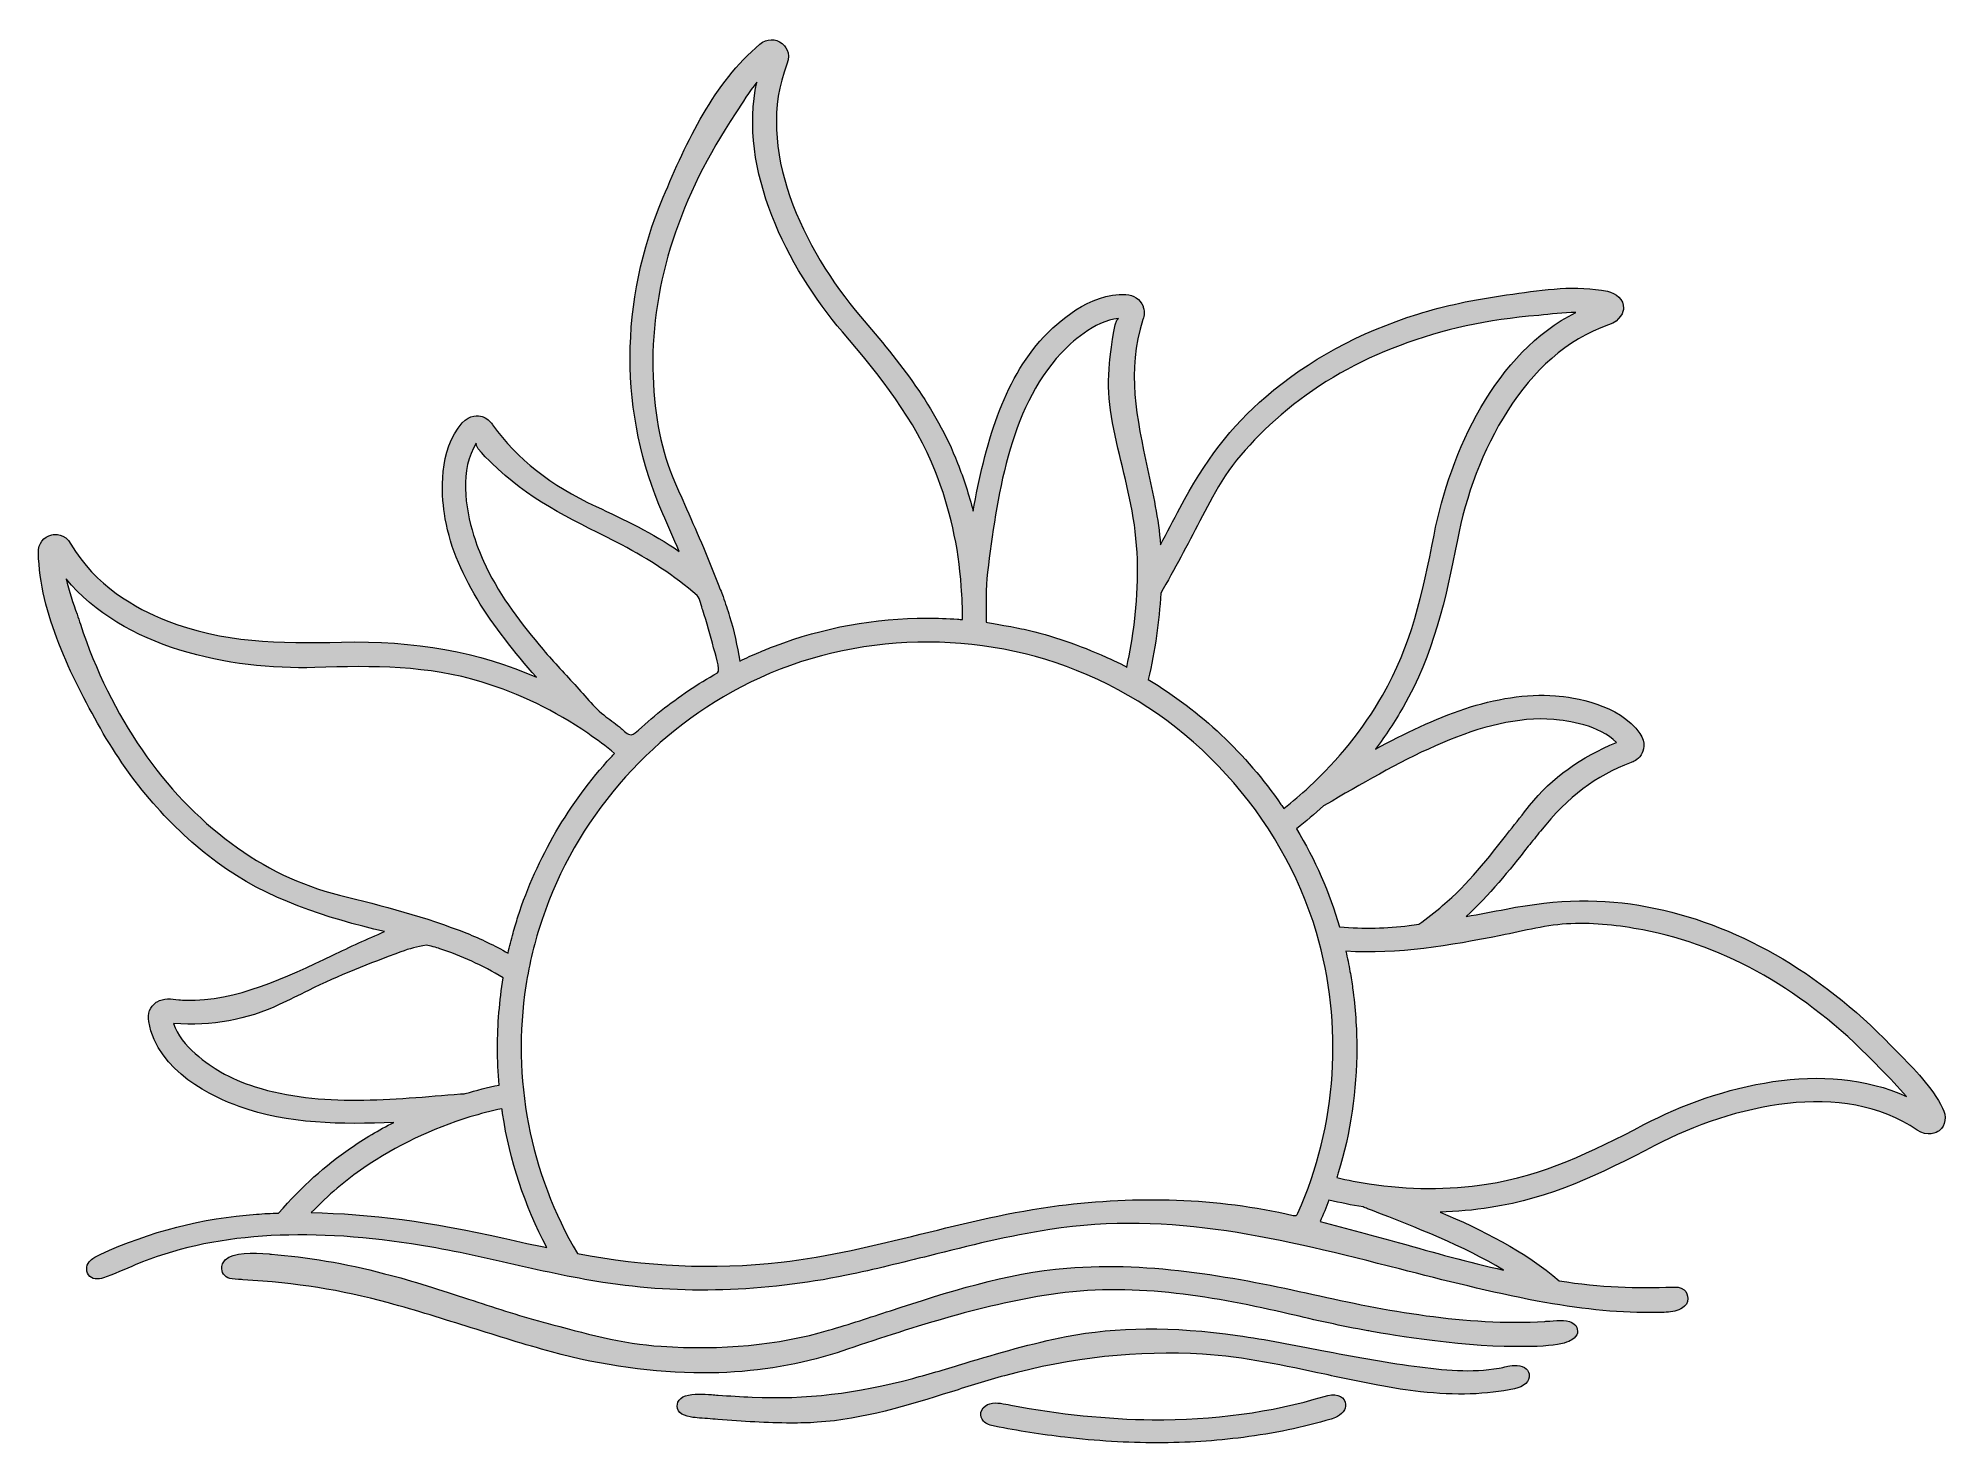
# Model space of a CAD drawing. Header units: inches. Extents: x 12.2 to 24.3, y -11.6 to -2.8.
import ezdxf

# ---------------------------------------------------------------- set-up
doc = ezdxf.new("R2010")
doc.units = ezdxf.units.IN
doc.header["$MEASUREMENT"] = 0
doc.layers.add('Layer 1', color=7, linetype='Continuous')

msp = doc.modelspace()

# ---------------------------------------------------------------- hatches: boundary and pattern name
at = {"layer": 'Layer 1', "true_color": 0xffffff}
h = msp.add_hatch(color=7, dxfattribs=at)
h.dxf.hatch_style = 2
edge = h.paths.add_edge_path()
edge.add_spline(control_points=[(12.853, -10.521), (13.336, -10.317), (13.927, -10.287), (14.592, -10.388), (14.796, -10.419), (15.001, -10.465), (15.199, -10.51), (15.394, -10.554), (15.596, -10.6), (15.797, -10.631), (16.291, -10.708), (16.806, -10.693), (17.329, -10.586), (17.505, -10.55), (17.681, -10.506), (17.852, -10.463), (18.099, -10.401), (18.354, -10.337), (18.609, -10.298), (19.375, -10.18), (20.072, -10.358), (20.81, -10.546), (21.092, -10.618), (21.384, -10.693), (21.677, -10.748), (21.934, -10.797), (22.166, -10.821), (22.386, -10.821), (22.42, -10.821), (22.455, -10.82), (22.488, -10.819), (22.525, -10.817), (22.563, -10.809), (22.59, -10.791), (22.611, -10.778), (22.624, -10.759), (22.624, -10.733), (22.624, -10.712), (22.616, -10.69), (22.601, -10.678), (22.578, -10.66), (22.547, -10.659), (22.528, -10.66), (22.307, -10.67), (22.074, -10.662), (21.815, -10.621), (21.601, -10.435), (21.324, -10.298), (21.065, -10.188), (21.17, -10.186), (21.276, -10.176), (21.381, -10.16), (21.759, -10.102), (22.074, -9.949), (22.417, -9.77), (22.909, -9.513), (23.601, -9.353), (24.067, -9.672), (24.133, -9.717), (24.191, -9.688), (24.206, -9.677), (24.248, -9.643), (24.254, -9.585), (24.228, -9.534), (24.161, -9.403), (24.048, -9.288), (23.948, -9.186), (23.948, -9.186), (23.902, -9.14), (23.902, -9.14), (23.451, -8.673), (22.921, -8.371), (22.369, -8.267), (22.089, -8.213), (21.807, -8.218), (21.48, -8.282), (21.398, -8.297), (21.314, -8.314), (21.229, -8.329), (21.375, -8.195), (21.5, -8.039), (21.62, -7.887), (21.646, -7.855), (21.671, -7.823), (21.697, -7.791), (21.873, -7.572), (22.043, -7.444), (22.267, -7.36), (22.281, -7.355), (22.308, -7.345), (22.33, -7.312), (22.33, -7.312), (22.332, -7.308), (22.332, -7.308), (22.343, -7.288), (22.364, -7.235), (22.323, -7.177), (22.191, -6.991), (21.907, -6.949), (21.792, -6.94), (21.415, -6.91), (21.026, -7.076), (20.658, -7.276), (20.722, -7.191), (20.78, -7.102), (20.833, -7.011), (21.023, -6.679), (21.1, -6.338), (21.174, -5.958), (21.279, -5.413), (21.596, -4.786), (22.126, -4.606), (22.201, -4.581), (22.22, -4.52), (22.22, -4.501), (22.221, -4.448), (22.173, -4.405), (22.118, -4.394), (21.921, -4.355), (21.719, -4.384), (21.524, -4.412), (21.524, -4.412), (21.484, -4.417), (21.484, -4.417), (21.275, -4.447), (21.092, -4.486), (20.925, -4.538), (20.558, -4.653), (20.236, -4.828), (19.968, -5.058), (19.753, -5.243), (19.581, -5.466), (19.427, -5.759), (19.387, -5.835), (19.347, -5.912), (19.306, -5.989), (19.293, -5.827), (19.258, -5.667), (19.224, -5.512), (19.156, -5.195), (19.091, -4.895), (19.195, -4.573), (19.2, -4.561), (19.21, -4.532), (19.197, -4.494), (19.197, -4.494), (19.196, -4.488), (19.196, -4.488), (19.177, -4.445), (19.138, -4.418), (19.087, -4.415), (18.86, -4.402), (18.651, -4.598), (18.571, -4.682), (18.312, -4.959), (18.2, -5.366), (18.127, -5.778), (18.1, -5.676), (18.067, -5.575), (18.029, -5.476), (17.888, -5.12), (17.669, -4.847), (17.418, -4.553), (17.058, -4.131), (16.747, -3.492), (16.955, -2.966), (16.985, -2.891), (16.939, -2.847), (16.925, -2.836), (16.884, -2.802), (16.828, -2.804), (16.785, -2.84), (16.494, -3.084), (16.325, -3.449), (16.176, -3.803), (15.899, -4.46), (15.899, -5.167), (16.174, -5.795), (16.206, -5.868), (16.241, -5.949), (16.276, -6.031), (16.11, -5.916), (15.929, -5.831), (15.754, -5.749), (15.463, -5.613), (15.262, -5.454), (15.102, -5.236), (15.095, -5.225), (15.079, -5.199), (15.042, -5.185), (15.042, -5.185), (15.036, -5.183), (15.036, -5.183), (15.015, -5.177), (14.959, -5.168), (14.911, -5.222), (14.76, -5.392), (14.782, -5.677), (14.799, -5.792), (14.853, -6.167), (15.102, -6.509), (15.378, -6.823), (15.022, -6.665), (14.609, -6.591), (14.151, -6.602), (13.759, -6.611), (13.405, -6.607), (13.049, -6.466), (12.858, -6.391), (12.599, -6.246), (12.449, -5.985), (12.409, -5.915), (12.347, -5.923), (12.329, -5.927), (12.277, -5.938), (12.243, -5.983), (12.244, -6.039), (12.254, -6.424), (12.447, -6.813), (12.634, -7.144), (12.83, -7.488), (13.077, -7.773), (13.369, -7.989), (13.684, -8.222), (14.059, -8.338), (14.423, -8.424), (14.315, -8.468), (14.204, -8.52), (14.097, -8.572), (13.799, -8.714), (13.49, -8.862), (13.171, -8.856), (13.158, -8.856), (13.143, -8.854), (13.127, -8.852), (13.082, -8.847), (13.031, -8.841), (12.991, -8.865), (12.991, -8.865), (12.986, -8.868), (12.986, -8.868), (12.947, -8.896), (12.929, -8.94), (12.938, -8.99), (12.992, -9.307), (13.354, -9.469), (13.507, -9.524), (13.815, -9.635), (14.155, -9.639), (14.481, -9.624), (14.386, -9.672), (14.295, -9.727), (14.208, -9.786), (14.049, -9.895), (13.905, -10.025), (13.756, -10.195), (13.709, -10.196), (13.663, -10.198), (13.616, -10.202), (13.277, -10.225), (12.946, -10.311), (12.633, -10.455), (12.608, -10.466), (12.589, -10.478), (12.573, -10.491), (12.545, -10.515), (12.54, -10.552), (12.56, -10.584), (12.578, -10.612), (12.62, -10.615), (12.654, -10.602), (12.708, -10.583), (12.8, -10.544), (12.853, -10.521)], knot_values=[0, 0, 0, 0, 1, 1, 1, 2, 2, 2, 3, 3, 3, 4, 4, 4, 5, 5, 5, 6, 6, 6, 7, 7, 7, 8, 8, 8, 9, 9, 9, 10, 10, 10, 11, 11, 11, 12, 12, 12, 13, 13, 13, 14, 14, 14, 15, 15, 15, 16, 16, 16, 17, 17, 17, 18, 18, 18, 19, 19, 19, 20, 20, 20, 21, 21, 21, 22, 22, 22, 23, 23, 23, 24, 24, 24, 25, 25, 25, 26, 26, 26, 27, 27, 27, 28, 28, 28, 29, 29, 29, 30, 30, 30, 31, 31, 31, 32, 32, 32, 33, 33, 33, 34, 34, 34, 35, 35, 35, 36, 36, 36, 37, 37, 37, 38, 38, 38, 39, 39, 39, 40, 40, 40, 41, 41, 41, 42, 42, 42, 43, 43, 43, 44, 44, 44, 45, 45, 45, 46, 46, 46, 47, 47, 47, 48, 48, 48, 49, 49, 49, 50, 50, 50, 51, 51, 51, 52, 52, 52, 53, 53, 53, 54, 54, 54, 55, 55, 55, 56, 56, 56, 57, 57, 57, 58, 58, 58, 59, 59, 59, 60, 60, 60, 61, 61, 61, 62, 62, 62, 63, 63, 63, 64, 64, 64, 65, 65, 65, 66, 66, 66, 67, 67, 67, 68, 68, 68, 69, 69, 69, 70, 70, 70, 71, 71, 71, 72, 72, 72, 73, 73, 73, 74, 74, 74, 75, 75, 75, 76, 76, 76, 77, 77, 77, 78, 78, 78, 79, 79, 79, 80, 80, 80, 81, 81, 81, 82, 82, 82, 83, 83, 83, 84, 84, 84, 85, 85, 85, 86, 86, 86, 87, 87, 87, 88, 88, 88, 89, 89, 89, 90, 90, 90, 91, 91, 91, 91], degree=3, periodic=1)
edge = h.paths.add_edge_path()
edge.add_spline(control_points=[(17.304, -4.65), (17.546, -4.934), (17.757, -5.196), (17.89, -5.531), (17.98, -5.759), (18.035, -6.002), (18.052, -6.252), (18.058, -6.321), (18.06, -6.391), (18.059, -6.46), (18.049, -6.459), (18.039, -6.459), (18.028, -6.458), (17.966, -6.453), (17.901, -6.451), (17.837, -6.451), (17.507, -6.451), (17.184, -6.51), (16.877, -6.627), (16.843, -6.64), (16.81, -6.654), (16.777, -6.668), (16.738, -6.684), (16.698, -6.702), (16.658, -6.722), (16.643, -6.625), (16.621, -6.531), (16.594, -6.44), (16.581, -6.399), (16.568, -6.357), (16.553, -6.316), (16.541, -6.286), (16.53, -6.256), (16.518, -6.226), (16.453, -6.058), (16.381, -5.894), (16.31, -5.734), (16.31, -5.734), (16.31, -5.734), (16.31, -5.734), (16.31, -5.734), (16.299, -5.708), (16.299, -5.708), (16.282, -5.669), (16.264, -5.63), (16.247, -5.591), (16.165, -5.401), (16.122, -5.191), (16.112, -4.929), (16.092, -4.398), (16.26, -3.845), (16.598, -3.327), (16.598, -3.327), (16.634, -3.271), (16.634, -3.271), (16.674, -3.208), (16.718, -3.14), (16.765, -3.078), (16.646, -3.629), (16.957, -4.243), (17.304, -4.65)], knot_values=[0, 0, 0, 0, 1, 1, 1, 2, 2, 2, 3, 3, 3, 4, 4, 4, 5, 5, 5, 6, 6, 6, 7, 7, 7, 8, 8, 8, 9, 9, 9, 10, 10, 10, 11, 11, 11, 12, 12, 12, 13, 13, 13, 14, 14, 14, 15, 15, 15, 16, 16, 16, 17, 17, 17, 18, 18, 18, 19, 19, 19, 20, 20, 20, 20], degree=3, periodic=1)
edge = h.paths.add_edge_path()
edge.add_spline(control_points=[(15.975, -7.185), (15.951, -7.186), (15.929, -7.159), (15.912, -7.145), (15.881, -7.12), (15.848, -7.096), (15.816, -7.072), (15.738, -7.013), (15.674, -6.928), (15.607, -6.856), (15.535, -6.779), (15.463, -6.7), (15.395, -6.619), (15.259, -6.458), (15.133, -6.286), (15.045, -6.093), (15.021, -6.04), (15, -5.985), (14.983, -5.929), (14.929, -5.757), (14.895, -5.512), (15, -5.351), (14.983, -5.378), (15.121, -5.497), (15.138, -5.514), (15.363, -5.729), (15.643, -5.849), (15.916, -5.991), (16.084, -6.079), (16.246, -6.185), (16.39, -6.309), (16.408, -6.324), (16.417, -6.381), (16.425, -6.402), (16.451, -6.48), (16.473, -6.559), (16.493, -6.638), (16.498, -6.657), (16.54, -6.783), (16.518, -6.795), (16.394, -6.865), (16.275, -6.945), (16.163, -7.033), (16.107, -7.078), (16.055, -7.127), (16, -7.173), (15.991, -7.181), (15.983, -7.184), (15.975, -7.185)], knot_values=[0, 0, 0, 0, 1, 1, 1, 2, 2, 2, 3, 3, 3, 4, 4, 4, 5, 5, 5, 6, 6, 6, 7, 7, 7, 8, 8, 8, 9, 9, 9, 10, 10, 10, 11, 11, 11, 12, 12, 12, 13, 13, 13, 14, 14, 14, 15, 15, 15, 16, 16, 16, 16], degree=3, periodic=1)
edge = h.paths.add_edge_path()
edge.add_spline(control_points=[(15.849, -7.325), (15.584, -7.613), (15.381, -7.96), (15.262, -8.33), (15.251, -8.364), (15.241, -8.399), (15.231, -8.433), (15.22, -8.475), (15.209, -8.517), (15.2, -8.559), (15.114, -8.511), (15.027, -8.469), (14.94, -8.434), (14.681, -8.331), (14.41, -8.261), (14.139, -8.194), (13.887, -8.131), (13.667, -8.023), (13.458, -7.868), (13.031, -7.553), (12.703, -7.076), (12.508, -6.49), (12.501, -6.469), (12.494, -6.448), (12.487, -6.427), (12.463, -6.357), (12.437, -6.28), (12.418, -6.203), (12.774, -6.639), (13.45, -6.779), (13.983, -6.762), (14.356, -6.75), (14.693, -6.749), (15.037, -6.854), (15.272, -6.926), (15.495, -7.034), (15.702, -7.176), (15.759, -7.215), (15.816, -7.258), (15.87, -7.302), (15.863, -7.31), (15.856, -7.317), (15.849, -7.325)], knot_values=[0, 0, 0, 0, 1, 1, 1, 2, 2, 2, 3, 3, 3, 4, 4, 4, 5, 5, 5, 6, 6, 6, 7, 7, 7, 8, 8, 8, 9, 9, 9, 10, 10, 10, 11, 11, 11, 12, 12, 12, 13, 13, 13, 14, 14, 14, 14], degree=3, periodic=1)
edge = h.paths.add_edge_path()
edge.add_spline(control_points=[(14.686, -8.508), (14.706, -8.514), (14.751, -8.524), (14.77, -8.531), (14.906, -8.576), (15.037, -8.636), (15.169, -8.714), (15.146, -8.859), (15.133, -9.007), (15.133, -9.155), (15.133, -9.234), (15.137, -9.312), (15.144, -9.389), (15.071, -9.404), (15, -9.422), (14.93, -9.443), (14.92, -9.444), (14.911, -9.444), (14.901, -9.445), (14.477, -9.478), (14.021, -9.531), (13.608, -9.4), (13.532, -9.376), (13.458, -9.345), (13.389, -9.305), (13.314, -9.261), (13.142, -9.147), (13.094, -9.002), (13.338, -9.018), (13.556, -8.979), (13.76, -8.883), (13.821, -8.854), (13.883, -8.824), (13.943, -8.794), (14.138, -8.697), (14.327, -8.625), (14.524, -8.551), (14.583, -8.53), (14.625, -8.519), (14.686, -8.508)], knot_values=[0, 0, 0, 0, 1, 1, 1, 2, 2, 2, 3, 3, 3, 4, 4, 4, 5, 5, 5, 6, 6, 6, 7, 7, 7, 8, 8, 8, 9, 9, 9, 10, 10, 10, 11, 11, 11, 12, 12, 12, 13, 13, 13, 13], degree=3, periodic=1)
edge = h.paths.add_edge_path()
edge.add_spline(control_points=[(14.96, -9.59), (15.024, -9.57), (15.092, -9.553), (15.161, -9.538), (15.162, -9.548), (15.164, -9.558), (15.165, -9.568), (15.211, -9.864), (15.304, -10.148), (15.444, -10.412), (15.364, -10.396), (15.276, -10.377), (15.173, -10.353), (14.715, -10.249), (14.329, -10.198), (13.961, -10.192), (14.069, -10.081), (14.177, -9.988), (14.293, -9.909), (14.495, -9.771), (14.719, -9.664), (14.96, -9.59)], knot_values=[0, 0, 0, 0, 1, 1, 1, 2, 2, 2, 3, 3, 3, 4, 4, 4, 5, 5, 5, 6, 6, 6, 7, 7, 7, 7], degree=3, periodic=1)
edge = h.paths.add_edge_path()
edge.add_spline(control_points=[(15.312, -8.765), (15.334, -8.623), (15.368, -8.483), (15.414, -8.347), (15.624, -7.72), (16.08, -7.193), (16.664, -6.886), (17.31, -6.546), (18.101, -6.511), (18.778, -6.78), (19.496, -7.065), (20.068, -7.69), (20.287, -8.43), (20.458, -9.009), (20.417, -9.643), (20.17, -10.195), (20.168, -10.2), (20.165, -10.206), (20.16, -10.209), (20.154, -10.212), (20.147, -10.21), (20.141, -10.209), (19.658, -10.097), (19.158, -10.086), (18.666, -10.148), (18.075, -10.222), (17.512, -10.435), (16.918, -10.504), (16.486, -10.554), (16.062, -10.528), (15.636, -10.45), (15.339, -9.947), (15.221, -9.342), (15.312, -8.765)], knot_values=[0, 0, 0, 0, 1, 1, 1, 2, 2, 2, 3, 3, 3, 4, 4, 4, 5, 5, 5, 6, 6, 6, 7, 7, 7, 8, 8, 8, 9, 9, 9, 10, 10, 10, 11, 11, 11, 11], degree=3, periodic=1)
edge = h.paths.add_edge_path()
edge.add_spline(control_points=[(19.041, -4.565), (19.014, -4.568), (18.988, -4.817), (18.985, -4.847), (18.976, -4.945), (18.977, -5.045), (18.991, -5.143), (19.023, -5.357), (19.088, -5.564), (19.127, -5.777), (19.17, -6.007), (19.17, -6.242), (19.142, -6.474), (19.13, -6.569), (19.114, -6.665), (19.093, -6.761), (19.094, -6.754), (18.974, -6.702), (18.963, -6.697), (18.798, -6.621), (18.625, -6.562), (18.448, -6.521), (18.428, -6.516), (18.208, -6.476), (18.208, -6.476), (18.21, -6.369), (18.203, -6.268), (18.217, -6.161), (18.276, -5.702), (18.349, -5.137), (18.68, -4.785), (18.739, -4.722), (18.887, -4.581), (19.041, -4.565)], knot_values=[0, 0, 0, 0, 1, 1, 1, 2, 2, 2, 3, 3, 3, 4, 4, 4, 5, 5, 5, 6, 6, 6, 7, 7, 7, 8, 8, 8, 9, 9, 9, 10, 10, 10, 11, 11, 11, 11], degree=3, periodic=1)
edge = h.paths.add_edge_path()
edge.add_spline(control_points=[(21.081, -8.26), (21.032, -8.302), (20.982, -8.341), (20.932, -8.377), (20.912, -8.381), (20.891, -8.383), (20.871, -8.386), (20.729, -8.404), (20.586, -8.407), (20.432, -8.394), (20.369, -8.177), (20.278, -7.97), (20.162, -7.776), (20.22, -7.731), (20.277, -7.683), (20.331, -7.633), (20.331, -7.633), (20.385, -7.602), (20.385, -7.602), (20.828, -7.345), (21.331, -7.052), (21.78, -7.089), (21.866, -7.096), (22.07, -7.125), (22.176, -7.234), (21.95, -7.325), (21.77, -7.455), (21.628, -7.63), (21.586, -7.683), (21.544, -7.737), (21.502, -7.79), (21.368, -7.962), (21.241, -8.125), (21.081, -8.26)], knot_values=[0, 0, 0, 0, 1, 1, 1, 2, 2, 2, 3, 3, 3, 4, 4, 4, 5, 5, 5, 6, 6, 6, 7, 7, 7, 8, 8, 8, 9, 9, 9, 10, 10, 10, 11, 11, 11, 11], degree=3, periodic=1)
edge = h.paths.add_edge_path()
edge.add_spline(control_points=[(20.241, -7.513), (20.19, -7.56), (20.137, -7.606), (20.082, -7.649), (20.076, -7.64), (20.07, -7.632), (20.064, -7.623), (19.846, -7.307), (19.557, -7.035), (19.229, -6.838), (19.272, -6.651), (19.298, -6.473), (19.307, -6.294), (19.394, -6.144), (19.475, -5.99), (19.553, -5.84), (19.553, -5.84), (19.633, -5.69), (19.633, -5.69), (19.729, -5.507), (19.867, -5.342), (20.066, -5.171), (20.468, -4.825), (21.006, -4.611), (21.621, -4.552), (21.621, -4.552), (21.687, -4.546), (21.687, -4.546), (21.761, -4.538), (21.841, -4.529), (21.92, -4.528), (21.415, -4.778), (21.129, -5.404), (21.027, -5.929), (20.956, -6.296), (20.883, -6.624), (20.703, -6.937), (20.581, -7.15), (20.425, -7.343), (20.241, -7.513)], knot_values=[0, 0, 0, 0, 1, 1, 1, 2, 2, 2, 3, 3, 3, 4, 4, 4, 5, 5, 5, 6, 6, 6, 7, 7, 7, 8, 8, 8, 9, 9, 9, 10, 10, 10, 11, 11, 11, 12, 12, 12, 13, 13, 13, 13], degree=3, periodic=1)
edge = h.paths.add_edge_path()
edge.add_spline(control_points=[(20.366, -10.113), (20.437, -10.13), (20.509, -10.145), (20.581, -10.156), (20.59, -10.16), (20.599, -10.164), (20.609, -10.167), (20.609, -10.167), (20.64, -10.179), (20.64, -10.179), (20.91, -10.284), (21.212, -10.402), (21.465, -10.553), (21.244, -10.504), (21.024, -10.442), (20.81, -10.382), (20.646, -10.337), (20.478, -10.29), (20.31, -10.248), (20.33, -10.203), (20.349, -10.158), (20.366, -10.113)], knot_values=[0, 0, 0, 0, 1, 1, 1, 2, 2, 2, 3, 3, 3, 4, 4, 4, 5, 5, 5, 6, 6, 6, 7, 7, 7, 7], degree=3, periodic=1)
edge = h.paths.add_edge_path()
edge.add_spline(control_points=[(20.619, -10.011), (20.552, -10.001), (20.484, -9.987), (20.415, -9.971), (20.418, -9.961), (20.421, -9.952), (20.424, -9.942), (20.502, -9.688), (20.541, -9.423), (20.541, -9.155), (20.541, -9.03), (20.532, -8.904), (20.515, -8.78), (20.51, -8.745), (20.505, -8.709), (20.498, -8.674), (20.491, -8.632), (20.482, -8.589), (20.472, -8.547), (20.8, -8.568), (21.127, -8.512), (21.447, -8.448), (21.594, -8.419), (21.74, -8.379), (21.889, -8.374), (22.041, -8.368), (22.192, -8.385), (22.341, -8.413), (22.862, -8.512), (23.365, -8.799), (23.795, -9.244), (23.795, -9.244), (23.841, -9.291), (23.841, -9.291), (23.893, -9.344), (23.95, -9.402), (24, -9.462), (23.49, -9.224), (22.821, -9.39), (22.348, -9.638), (22.017, -9.811), (21.714, -9.958), (21.358, -10.013), (21.115, -10.05), (20.867, -10.049), (20.619, -10.011)], knot_values=[0, 0, 0, 0, 1, 1, 1, 2, 2, 2, 3, 3, 3, 4, 4, 4, 5, 5, 5, 6, 6, 6, 7, 7, 7, 8, 8, 8, 9, 9, 9, 10, 10, 10, 11, 11, 11, 12, 12, 12, 13, 13, 13, 14, 14, 14, 15, 15, 15, 15], degree=3, periodic=1)
h = msp.add_hatch(color=7, dxfattribs=at)
h.dxf.hatch_style = 2
edge = h.paths.add_edge_path()
edge.add_spline(control_points=[(13.53, -10.614), (13.874, -10.635), (14.14, -10.677), (14.448, -10.76), (14.622, -10.807), (14.797, -10.863), (14.967, -10.916), (15.133, -10.968), (15.304, -11.022), (15.474, -11.068), (15.796, -11.156), (16.116, -11.2), (16.427, -11.2), (16.46, -11.2), (16.493, -11.2), (16.526, -11.199), (16.792, -11.19), (17.042, -11.148), (17.27, -11.073), (17.27, -11.073), (17.335, -11.051), (17.335, -11.051), (17.763, -10.909), (18.206, -10.763), (18.659, -10.701), (19.161, -10.633), (19.656, -10.723), (20.118, -10.83), (20.279, -10.868), (20.445, -10.906), (20.61, -10.935), (20.615, -10.936), (21.092, -11.025), (21.469, -11.034), (21.805, -11.042), (21.879, -11.01), (21.909, -10.981), (21.922, -10.968), (21.932, -10.956), (21.93, -10.938), (21.929, -10.92), (21.924, -10.906), (21.909, -10.893), (21.876, -10.863), (21.812, -10.87), (21.756, -10.874), (21.746, -10.874), (21.731, -10.876), (21.725, -10.876), (21.225, -10.906), (20.716, -10.807), (20.267, -10.707), (19.799, -10.603), (19.255, -10.496), (18.717, -10.541), (18.333, -10.572), (17.964, -10.693), (17.606, -10.809), (17.479, -10.851), (17.347, -10.894), (17.217, -10.932), (16.899, -11.025), (16.544, -11.059), (16.163, -11.033), (15.92, -11.017), (15.674, -10.95), (15.437, -10.885), (15.437, -10.885), (15.42, -10.881), (15.42, -10.881), (15.261, -10.838), (15.104, -10.786), (14.951, -10.736), (14.78, -10.68), (14.604, -10.622), (14.423, -10.576), (14.172, -10.51), (13.931, -10.471), (13.71, -10.454), (13.706, -10.453), (13.699, -10.453), (13.696, -10.452), (13.594, -10.444), (13.47, -10.44), (13.42, -10.489), (13.405, -10.504), (13.397, -10.524), (13.398, -10.546), (13.4, -10.58), (13.423, -10.603), (13.464, -10.609), (13.481, -10.611), (13.53, -10.614), (13.53, -10.614)], knot_values=[0, 0, 0, 0, 1, 1, 1, 2, 2, 2, 3, 3, 3, 4, 4, 4, 5, 5, 5, 6, 6, 6, 7, 7, 7, 8, 8, 8, 9, 9, 9, 10, 10, 10, 11, 11, 11, 12, 12, 12, 13, 13, 13, 14, 14, 14, 15, 15, 15, 16, 16, 16, 17, 17, 17, 18, 18, 18, 19, 19, 19, 20, 20, 20, 21, 21, 21, 22, 22, 22, 23, 23, 23, 24, 24, 24, 25, 25, 25, 26, 26, 26, 27, 27, 27, 28, 28, 28, 29, 29, 29, 30, 30, 30, 31, 31, 31, 31], degree=3, periodic=1)
h = msp.add_hatch(color=7, dxfattribs=at)
h.dxf.hatch_style = 2
edge = h.paths.add_edge_path()
edge.add_spline(control_points=[(21.597, -11.167), (21.56, -11.144), (21.502, -11.156), (21.484, -11.16), (21.469, -11.164), (21.453, -11.168), (21.437, -11.17), (21.262, -11.201), (21.091, -11.183), (20.902, -11.158), (20.708, -11.133), (20.511, -11.095), (20.322, -11.059), (20.148, -11.025), (19.969, -10.99), (19.791, -10.965), (19.376, -10.907), (19.033, -10.909), (18.712, -10.972), (18.498, -11.013), (18.284, -11.077), (18.076, -11.139), (17.968, -11.172), (17.856, -11.206), (17.746, -11.235), (17.398, -11.329), (17.068, -11.368), (16.736, -11.353), (16.665, -11.349), (16.593, -11.345), (16.522, -11.34), (16.508, -11.34), (16.495, -11.338), (16.481, -11.337), (16.429, -11.332), (16.367, -11.33), (16.317, -11.345), (16.292, -11.352), (16.277, -11.366), (16.269, -11.384), (16.262, -11.4), (16.263, -11.418), (16.272, -11.438), (16.288, -11.473), (16.365, -11.481), (16.389, -11.483), (16.433, -11.486), (16.477, -11.49), (16.52, -11.493), (16.678, -11.505), (16.828, -11.516), (16.98, -11.516), (17.035, -11.516), (17.09, -11.515), (17.145, -11.511), (17.435, -11.493), (17.717, -11.404), (17.99, -11.319), (18.1, -11.284), (18.213, -11.249), (18.324, -11.218), (18.747, -11.103), (19.166, -11.058), (19.571, -11.083), (19.832, -11.099), (20.09, -11.155), (20.34, -11.209), (20.449, -11.233), (20.562, -11.257), (20.674, -11.278), (20.772, -11.296), (20.86, -11.31), (20.942, -11.319), (21.162, -11.343), (21.36, -11.337), (21.533, -11.301), (21.595, -11.288), (21.63, -11.254), (21.626, -11.211), (21.626, -11.211), (21.625, -11.207), (21.625, -11.207), (21.621, -11.19), (21.612, -11.176), (21.597, -11.167)], knot_values=[0, 0, 0, 0, 1, 1, 1, 2, 2, 2, 3, 3, 3, 4, 4, 4, 5, 5, 5, 6, 6, 6, 7, 7, 7, 8, 8, 8, 9, 9, 9, 10, 10, 10, 11, 11, 11, 12, 12, 12, 13, 13, 13, 14, 14, 14, 15, 15, 15, 16, 16, 16, 17, 17, 17, 18, 18, 18, 19, 19, 19, 20, 20, 20, 21, 21, 21, 22, 22, 22, 23, 23, 23, 24, 24, 24, 25, 25, 25, 26, 26, 26, 27, 27, 27, 28, 28, 28, 28], degree=3, periodic=1)
h = msp.add_hatch(color=7, dxfattribs=at)
h.dxf.hatch_style = 2
edge = h.paths.add_edge_path()
edge.add_spline(control_points=[(20.335, -11.348), (20.003, -11.449), (19.639, -11.498), (19.254, -11.495), (18.972, -11.492), (18.672, -11.461), (18.363, -11.403), (18.363, -11.403), (18.348, -11.4), (18.348, -11.4), (18.309, -11.392), (18.256, -11.381), (18.216, -11.4), (18.196, -11.41), (18.18, -11.429), (18.176, -11.45), (18.172, -11.469), (18.178, -11.488), (18.191, -11.504), (18.21, -11.524), (18.236, -11.531), (18.262, -11.536), (18.409, -11.565), (18.558, -11.588), (18.703, -11.605), (18.902, -11.629), (19.096, -11.64), (19.285, -11.64), (19.471, -11.64), (19.652, -11.629), (19.827, -11.606), (20.017, -11.582), (20.203, -11.543), (20.379, -11.491), (20.394, -11.487), (20.444, -11.469), (20.463, -11.433), (20.471, -11.418), (20.473, -11.401), (20.468, -11.384), (20.454, -11.341), (20.403, -11.327), (20.335, -11.348)], knot_values=[0, 0, 0, 0, 1, 1, 1, 2, 2, 2, 3, 3, 3, 4, 4, 4, 5, 5, 5, 6, 6, 6, 7, 7, 7, 8, 8, 8, 9, 9, 9, 10, 10, 10, 11, 11, 11, 12, 12, 12, 13, 13, 13, 14, 14, 14, 14], degree=3, periodic=1)

# ---------------------------------------------------------------- linework, layer by layer
at = {"layer": 'Layer 1', "lineweight": 0}
for points, knots in [([(12.853, -10.521), (13.336, -10.317), (13.927, -10.287), (14.592, -10.388), (14.796, -10.419), (15.001, -10.465), (15.199, -10.51), (15.394, -10.554), (15.596, -10.6), (15.797, -10.631), (16.291, -10.708), (16.806, -10.693), (17.329, -10.586), (17.505, -10.55), (17.681, -10.506), (17.852, -10.463), (18.099, -10.401), (18.354, -10.337), (18.609, -10.298), (19.375, -10.18), (20.072, -10.358), (20.81, -10.546), (21.092, -10.618), (21.384, -10.693), (21.677, -10.748), (21.934, -10.797), (22.166, -10.821), (22.386, -10.821), (22.42, -10.821), (22.455, -10.82), (22.488, -10.819), (22.525, -10.817), (22.563, -10.809), (22.59, -10.791), (22.611, -10.778), (22.624, -10.759), (22.624, -10.733), (22.624, -10.712), (22.616, -10.69), (22.601, -10.678), (22.578, -10.66), (22.547, -10.659), (22.528, -10.66), (22.307, -10.67), (22.074, -10.662), (21.815, -10.621), (21.601, -10.435), (21.324, -10.298), (21.065, -10.188), (21.17, -10.186), (21.276, -10.176), (21.381, -10.16), (21.759, -10.102), (22.074, -9.949), (22.417, -9.77), (22.909, -9.513), (23.601, -9.353), (24.067, -9.672), (24.133, -9.717), (24.191, -9.688), (24.206, -9.677), (24.248, -9.643), (24.254, -9.585), (24.228, -9.534), (24.161, -9.403), (24.048, -9.288), (23.948, -9.186), (23.948, -9.186), (23.902, -9.14), (23.902, -9.14), (23.451, -8.673), (22.921, -8.371), (22.369, -8.267), (22.089, -8.213), (21.807, -8.218), (21.48, -8.282), (21.398, -8.297), (21.314, -8.314), (21.229, -8.329), (21.375, -8.195), (21.5, -8.039), (21.62, -7.887), (21.646, -7.855), (21.671, -7.823), (21.697, -7.791), (21.873, -7.572), (22.043, -7.444), (22.267, -7.36), (22.281, -7.355), (22.308, -7.345), (22.33, -7.312), (22.33, -7.312), (22.332, -7.308), (22.332, -7.308), (22.343, -7.288), (22.364, -7.235), (22.323, -7.177), (22.191, -6.991), (21.907, -6.949), (21.792, -6.94), (21.415, -6.91), (21.026, -7.076), (20.658, -7.276), (20.722, -7.191), (20.78, -7.102), (20.833, -7.011), (21.023, -6.679), (21.1, -6.338), (21.174, -5.958), (21.279, -5.413), (21.596, -4.786), (22.126, -4.606), (22.201, -4.581), (22.22, -4.52), (22.22, -4.501), (22.221, -4.448), (22.173, -4.405), (22.118, -4.394), (21.921, -4.355), (21.719, -4.384), (21.524, -4.412), (21.524, -4.412), (21.484, -4.417), (21.484, -4.417), (21.275, -4.447), (21.092, -4.486), (20.925, -4.538), (20.558, -4.653), (20.236, -4.828), (19.968, -5.058), (19.753, -5.243), (19.581, -5.466), (19.427, -5.759), (19.387, -5.835), (19.347, -5.912), (19.306, -5.989), (19.293, -5.827), (19.258, -5.667), (19.224, -5.512), (19.156, -5.195), (19.091, -4.895), (19.195, -4.573), (19.2, -4.561), (19.21, -4.532), (19.197, -4.494), (19.197, -4.494), (19.196, -4.488), (19.196, -4.488), (19.177, -4.445), (19.138, -4.418), (19.087, -4.415), (18.86, -4.402), (18.651, -4.598), (18.571, -4.682), (18.312, -4.959), (18.2, -5.366), (18.127, -5.778), (18.1, -5.676), (18.067, -5.575), (18.029, -5.476), (17.888, -5.12), (17.669, -4.847), (17.418, -4.553), (17.058, -4.131), (16.747, -3.492), (16.955, -2.966), (16.985, -2.891), (16.939, -2.847), (16.925, -2.836), (16.884, -2.802), (16.828, -2.804), (16.785, -2.84), (16.494, -3.084), (16.325, -3.449), (16.176, -3.803), (15.899, -4.46), (15.899, -5.167), (16.174, -5.795), (16.206, -5.868), (16.241, -5.949), (16.276, -6.031), (16.11, -5.916), (15.929, -5.831), (15.754, -5.749), (15.463, -5.613), (15.262, -5.454), (15.102, -5.236), (15.095, -5.225), (15.079, -5.199), (15.042, -5.185), (15.042, -5.185), (15.036, -5.183), (15.036, -5.183), (15.015, -5.177), (14.959, -5.168), (14.911, -5.222), (14.76, -5.392), (14.782, -5.677), (14.799, -5.792), (14.853, -6.167), (15.102, -6.509), (15.378, -6.823), (15.022, -6.665), (14.609, -6.591), (14.151, -6.602), (13.759, -6.611), (13.405, -6.607), (13.049, -6.466), (12.858, -6.391), (12.599, -6.246), (12.449, -5.985), (12.409, -5.915), (12.347, -5.923), (12.329, -5.927), (12.277, -5.938), (12.243, -5.983), (12.244, -6.039), (12.254, -6.424), (12.447, -6.813), (12.634, -7.144), (12.83, -7.488), (13.077, -7.773), (13.369, -7.989), (13.684, -8.222), (14.059, -8.338), (14.423, -8.424), (14.315, -8.468), (14.204, -8.52), (14.097, -8.572), (13.799, -8.714), (13.49, -8.862), (13.171, -8.856), (13.158, -8.856), (13.143, -8.854), (13.127, -8.852), (13.082, -8.847), (13.031, -8.841), (12.991, -8.865), (12.991, -8.865), (12.986, -8.868), (12.986, -8.868), (12.947, -8.896), (12.929, -8.94), (12.938, -8.99), (12.992, -9.307), (13.354, -9.469), (13.507, -9.524), (13.815, -9.635), (14.155, -9.639), (14.481, -9.624), (14.386, -9.672), (14.295, -9.727), (14.208, -9.786), (14.049, -9.895), (13.905, -10.025), (13.756, -10.195), (13.709, -10.196), (13.663, -10.198), (13.616, -10.202), (13.277, -10.225), (12.946, -10.311), (12.633, -10.455), (12.608, -10.466), (12.589, -10.478), (12.573, -10.491), (12.545, -10.515), (12.54, -10.552), (12.56, -10.584), (12.578, -10.612), (12.62, -10.615), (12.654, -10.602), (12.708, -10.583), (12.8, -10.544), (12.853, -10.521)], [0, 0, 0, 0, 1, 1, 1, 2, 2, 2, 3, 3, 3, 4, 4, 4, 5, 5, 5, 6, 6, 6, 7, 7, 7, 8, 8, 8, 9, 9, 9, 10, 10, 10, 11, 11, 11, 12, 12, 12, 13, 13, 13, 14, 14, 14, 15, 15, 15, 16, 16, 16, 17, 17, 17, 18, 18, 18, 19, 19, 19, 20, 20, 20, 21, 21, 21, 22, 22, 22, 23, 23, 23, 24, 24, 24, 25, 25, 25, 26, 26, 26, 27, 27, 27, 28, 28, 28, 29, 29, 29, 30, 30, 30, 31, 31, 31, 32, 32, 32, 33, 33, 33, 34, 34, 34, 35, 35, 35, 36, 36, 36, 37, 37, 37, 38, 38, 38, 39, 39, 39, 40, 40, 40, 41, 41, 41, 42, 42, 42, 43, 43, 43, 44, 44, 44, 45, 45, 45, 46, 46, 46, 47, 47, 47, 48, 48, 48, 49, 49, 49, 50, 50, 50, 51, 51, 51, 52, 52, 52, 53, 53, 53, 54, 54, 54, 55, 55, 55, 56, 56, 56, 57, 57, 57, 58, 58, 58, 59, 59, 59, 60, 60, 60, 61, 61, 61, 62, 62, 62, 63, 63, 63, 64, 64, 64, 65, 65, 65, 66, 66, 66, 67, 67, 67, 68, 68, 68, 69, 69, 69, 70, 70, 70, 71, 71, 71, 72, 72, 72, 73, 73, 73, 74, 74, 74, 75, 75, 75, 76, 76, 76, 77, 77, 77, 78, 78, 78, 79, 79, 79, 80, 80, 80, 81, 81, 81, 82, 82, 82, 83, 83, 83, 84, 84, 84, 85, 85, 85, 86, 86, 86, 87, 87, 87, 88, 88, 88, 89, 89, 89, 90, 90, 90, 91, 91, 91, 91]), ([(17.304, -4.65), (17.546, -4.934), (17.757, -5.196), (17.89, -5.531), (17.98, -5.759), (18.035, -6.002), (18.052, -6.252), (18.058, -6.321), (18.06, -6.391), (18.059, -6.46), (18.049, -6.459), (18.039, -6.459), (18.028, -6.458), (17.966, -6.453), (17.901, -6.451), (17.837, -6.451), (17.507, -6.451), (17.184, -6.51), (16.877, -6.627), (16.843, -6.64), (16.81, -6.654), (16.777, -6.668), (16.738, -6.684), (16.698, -6.702), (16.658, -6.722), (16.643, -6.625), (16.621, -6.531), (16.594, -6.44), (16.581, -6.399), (16.568, -6.357), (16.553, -6.316), (16.541, -6.286), (16.53, -6.256), (16.518, -6.226), (16.453, -6.058), (16.381, -5.894), (16.31, -5.734), (16.31, -5.734), (16.31, -5.734), (16.31, -5.734), (16.31, -5.734), (16.299, -5.708), (16.299, -5.708), (16.282, -5.669), (16.264, -5.63), (16.247, -5.591), (16.165, -5.401), (16.122, -5.191), (16.112, -4.929), (16.092, -4.398), (16.26, -3.845), (16.598, -3.327), (16.598, -3.327), (16.634, -3.271), (16.634, -3.271), (16.674, -3.208), (16.718, -3.14), (16.765, -3.078), (16.646, -3.629), (16.957, -4.243), (17.304, -4.65)], [0, 0, 0, 0, 1, 1, 1, 2, 2, 2, 3, 3, 3, 4, 4, 4, 5, 5, 5, 6, 6, 6, 7, 7, 7, 8, 8, 8, 9, 9, 9, 10, 10, 10, 11, 11, 11, 12, 12, 12, 13, 13, 13, 14, 14, 14, 15, 15, 15, 16, 16, 16, 17, 17, 17, 18, 18, 18, 19, 19, 19, 20, 20, 20, 20]), ([(20.241, -7.513), (20.19, -7.56), (20.137, -7.606), (20.082, -7.649), (20.076, -7.64), (20.07, -7.632), (20.064, -7.623), (19.846, -7.307), (19.557, -7.035), (19.229, -6.838), (19.272, -6.651), (19.298, -6.473), (19.307, -6.294), (19.394, -6.144), (19.475, -5.99), (19.553, -5.84), (19.553, -5.84), (19.633, -5.69), (19.633, -5.69), (19.729, -5.507), (19.867, -5.342), (20.066, -5.171), (20.468, -4.825), (21.006, -4.611), (21.621, -4.552), (21.621, -4.552), (21.687, -4.546), (21.687, -4.546), (21.761, -4.538), (21.841, -4.529), (21.92, -4.528), (21.415, -4.778), (21.129, -5.404), (21.027, -5.929), (20.956, -6.296), (20.883, -6.624), (20.703, -6.937), (20.581, -7.15), (20.425, -7.343), (20.241, -7.513)], [0, 0, 0, 0, 1, 1, 1, 2, 2, 2, 3, 3, 3, 4, 4, 4, 5, 5, 5, 6, 6, 6, 7, 7, 7, 8, 8, 8, 9, 9, 9, 10, 10, 10, 11, 11, 11, 12, 12, 12, 13, 13, 13, 13]), ([(19.041, -4.565), (19.014, -4.568), (18.988, -4.817), (18.985, -4.847), (18.976, -4.945), (18.977, -5.045), (18.991, -5.143), (19.023, -5.357), (19.088, -5.564), (19.127, -5.777), (19.17, -6.007), (19.17, -6.242), (19.142, -6.474), (19.13, -6.569), (19.114, -6.665), (19.093, -6.761), (19.094, -6.754), (18.974, -6.702), (18.963, -6.697), (18.798, -6.621), (18.625, -6.562), (18.448, -6.521), (18.428, -6.516), (18.208, -6.476), (18.208, -6.476), (18.21, -6.369), (18.203, -6.268), (18.217, -6.161), (18.276, -5.702), (18.349, -5.137), (18.68, -4.785), (18.739, -4.722), (18.887, -4.581), (19.041, -4.565)], [0, 0, 0, 0, 1, 1, 1, 2, 2, 2, 3, 3, 3, 4, 4, 4, 5, 5, 5, 6, 6, 6, 7, 7, 7, 8, 8, 8, 9, 9, 9, 10, 10, 10, 11, 11, 11, 11]), ([(15.975, -7.185), (15.951, -7.186), (15.929, -7.159), (15.912, -7.145), (15.881, -7.12), (15.848, -7.096), (15.816, -7.072), (15.738, -7.013), (15.674, -6.928), (15.607, -6.856), (15.535, -6.779), (15.463, -6.7), (15.395, -6.619), (15.259, -6.458), (15.133, -6.286), (15.045, -6.093), (15.021, -6.04), (15, -5.985), (14.983, -5.929), (14.929, -5.757), (14.895, -5.512), (15, -5.351), (14.983, -5.378), (15.121, -5.497), (15.138, -5.514), (15.363, -5.729), (15.643, -5.849), (15.916, -5.991), (16.084, -6.079), (16.246, -6.185), (16.39, -6.309), (16.408, -6.324), (16.417, -6.381), (16.425, -6.402), (16.451, -6.48), (16.473, -6.559), (16.493, -6.638), (16.498, -6.657), (16.54, -6.783), (16.518, -6.795), (16.394, -6.865), (16.275, -6.945), (16.163, -7.033), (16.107, -7.078), (16.055, -7.127), (16, -7.173), (15.991, -7.181), (15.983, -7.184), (15.975, -7.185)], [0, 0, 0, 0, 1, 1, 1, 2, 2, 2, 3, 3, 3, 4, 4, 4, 5, 5, 5, 6, 6, 6, 7, 7, 7, 8, 8, 8, 9, 9, 9, 10, 10, 10, 11, 11, 11, 12, 12, 12, 13, 13, 13, 14, 14, 14, 15, 15, 15, 16, 16, 16, 16]), ([(15.849, -7.325), (15.584, -7.613), (15.381, -7.96), (15.262, -8.33), (15.251, -8.364), (15.241, -8.399), (15.231, -8.433), (15.22, -8.475), (15.209, -8.517), (15.2, -8.559), (15.114, -8.511), (15.027, -8.469), (14.94, -8.434), (14.681, -8.331), (14.41, -8.261), (14.139, -8.194), (13.887, -8.131), (13.667, -8.023), (13.458, -7.868), (13.031, -7.553), (12.703, -7.076), (12.508, -6.49), (12.501, -6.469), (12.494, -6.448), (12.487, -6.427), (12.463, -6.357), (12.437, -6.28), (12.418, -6.203), (12.774, -6.639), (13.45, -6.779), (13.983, -6.762), (14.356, -6.75), (14.693, -6.749), (15.037, -6.854), (15.272, -6.926), (15.495, -7.034), (15.702, -7.176), (15.759, -7.215), (15.816, -7.258), (15.87, -7.302), (15.863, -7.31), (15.856, -7.317), (15.849, -7.325)], [0, 0, 0, 0, 1, 1, 1, 2, 2, 2, 3, 3, 3, 4, 4, 4, 5, 5, 5, 6, 6, 6, 7, 7, 7, 8, 8, 8, 9, 9, 9, 10, 10, 10, 11, 11, 11, 12, 12, 12, 13, 13, 13, 14, 14, 14, 14]), ([(15.312, -8.765), (15.334, -8.623), (15.368, -8.483), (15.414, -8.347), (15.624, -7.72), (16.08, -7.193), (16.664, -6.886), (17.31, -6.546), (18.101, -6.511), (18.778, -6.78), (19.496, -7.065), (20.068, -7.69), (20.287, -8.43), (20.458, -9.009), (20.417, -9.643), (20.17, -10.195), (20.168, -10.2), (20.165, -10.206), (20.16, -10.209), (20.154, -10.212), (20.147, -10.21), (20.141, -10.209), (19.658, -10.097), (19.158, -10.086), (18.666, -10.148), (18.075, -10.222), (17.512, -10.435), (16.918, -10.504), (16.486, -10.554), (16.062, -10.528), (15.636, -10.45), (15.339, -9.947), (15.221, -9.342), (15.312, -8.765)], [0, 0, 0, 0, 1, 1, 1, 2, 2, 2, 3, 3, 3, 4, 4, 4, 5, 5, 5, 6, 6, 6, 7, 7, 7, 8, 8, 8, 9, 9, 9, 10, 10, 10, 11, 11, 11, 11]), ([(21.081, -8.26), (21.032, -8.302), (20.982, -8.341), (20.932, -8.377), (20.912, -8.381), (20.891, -8.383), (20.871, -8.386), (20.729, -8.404), (20.586, -8.407), (20.432, -8.394), (20.369, -8.177), (20.278, -7.97), (20.162, -7.776), (20.22, -7.731), (20.277, -7.683), (20.331, -7.633), (20.331, -7.633), (20.385, -7.602), (20.385, -7.602), (20.828, -7.345), (21.331, -7.052), (21.78, -7.089), (21.866, -7.096), (22.07, -7.125), (22.176, -7.234), (21.95, -7.325), (21.77, -7.455), (21.628, -7.63), (21.586, -7.683), (21.544, -7.737), (21.502, -7.79), (21.368, -7.962), (21.241, -8.125), (21.081, -8.26)], [0, 0, 0, 0, 1, 1, 1, 2, 2, 2, 3, 3, 3, 4, 4, 4, 5, 5, 5, 6, 6, 6, 7, 7, 7, 8, 8, 8, 9, 9, 9, 10, 10, 10, 11, 11, 11, 11]), ([(20.619, -10.011), (20.552, -10.001), (20.484, -9.987), (20.415, -9.971), (20.418, -9.961), (20.421, -9.952), (20.424, -9.942), (20.502, -9.688), (20.541, -9.423), (20.541, -9.155), (20.541, -9.03), (20.532, -8.904), (20.515, -8.78), (20.51, -8.745), (20.505, -8.709), (20.498, -8.674), (20.491, -8.632), (20.482, -8.589), (20.472, -8.547), (20.8, -8.568), (21.127, -8.512), (21.447, -8.448), (21.594, -8.419), (21.74, -8.379), (21.889, -8.374), (22.041, -8.368), (22.192, -8.385), (22.341, -8.413), (22.862, -8.512), (23.365, -8.799), (23.795, -9.244), (23.795, -9.244), (23.841, -9.291), (23.841, -9.291), (23.893, -9.344), (23.95, -9.402), (24, -9.462), (23.49, -9.224), (22.821, -9.39), (22.348, -9.638), (22.017, -9.811), (21.714, -9.958), (21.358, -10.013), (21.115, -10.05), (20.867, -10.049), (20.619, -10.011)], [0, 0, 0, 0, 1, 1, 1, 2, 2, 2, 3, 3, 3, 4, 4, 4, 5, 5, 5, 6, 6, 6, 7, 7, 7, 8, 8, 8, 9, 9, 9, 10, 10, 10, 11, 11, 11, 12, 12, 12, 13, 13, 13, 14, 14, 14, 15, 15, 15, 15]), ([(14.686, -8.508), (14.706, -8.514), (14.751, -8.524), (14.77, -8.531), (14.906, -8.576), (15.037, -8.636), (15.169, -8.714), (15.146, -8.859), (15.133, -9.007), (15.133, -9.155), (15.133, -9.234), (15.137, -9.312), (15.144, -9.389), (15.071, -9.404), (15, -9.422), (14.93, -9.443), (14.92, -9.444), (14.911, -9.444), (14.901, -9.445), (14.477, -9.478), (14.021, -9.531), (13.608, -9.4), (13.532, -9.376), (13.458, -9.345), (13.389, -9.305), (13.314, -9.261), (13.142, -9.147), (13.094, -9.002), (13.338, -9.018), (13.556, -8.979), (13.76, -8.883), (13.821, -8.854), (13.883, -8.824), (13.943, -8.794), (14.138, -8.697), (14.327, -8.625), (14.524, -8.551), (14.583, -8.53), (14.625, -8.519), (14.686, -8.508)], [0, 0, 0, 0, 1, 1, 1, 2, 2, 2, 3, 3, 3, 4, 4, 4, 5, 5, 5, 6, 6, 6, 7, 7, 7, 8, 8, 8, 9, 9, 9, 10, 10, 10, 11, 11, 11, 12, 12, 12, 13, 13, 13, 13]), ([(14.96, -9.59), (15.024, -9.57), (15.092, -9.553), (15.161, -9.538), (15.162, -9.548), (15.164, -9.558), (15.165, -9.568), (15.211, -9.864), (15.304, -10.148), (15.444, -10.412), (15.364, -10.396), (15.276, -10.377), (15.173, -10.353), (14.715, -10.249), (14.329, -10.198), (13.961, -10.192), (14.069, -10.081), (14.177, -9.988), (14.293, -9.909), (14.495, -9.771), (14.719, -9.664), (14.96, -9.59)], [0, 0, 0, 0, 1, 1, 1, 2, 2, 2, 3, 3, 3, 4, 4, 4, 5, 5, 5, 6, 6, 6, 7, 7, 7, 7]), ([(20.366, -10.113), (20.437, -10.13), (20.509, -10.145), (20.581, -10.156), (20.59, -10.16), (20.599, -10.164), (20.609, -10.167), (20.609, -10.167), (20.64, -10.179), (20.64, -10.179), (20.91, -10.284), (21.212, -10.402), (21.465, -10.553), (21.244, -10.504), (21.024, -10.442), (20.81, -10.382), (20.646, -10.337), (20.478, -10.29), (20.31, -10.248), (20.33, -10.203), (20.349, -10.158), (20.366, -10.113)], [0, 0, 0, 0, 1, 1, 1, 2, 2, 2, 3, 3, 3, 4, 4, 4, 5, 5, 5, 6, 6, 6, 7, 7, 7, 7]), ([(13.53, -10.614), (13.874, -10.635), (14.14, -10.677), (14.448, -10.76), (14.622, -10.807), (14.797, -10.863), (14.967, -10.916), (15.133, -10.968), (15.304, -11.022), (15.474, -11.068), (15.796, -11.156), (16.116, -11.2), (16.427, -11.2), (16.46, -11.2), (16.493, -11.2), (16.526, -11.199), (16.792, -11.19), (17.042, -11.148), (17.27, -11.073), (17.27, -11.073), (17.335, -11.051), (17.335, -11.051), (17.763, -10.909), (18.206, -10.763), (18.659, -10.701), (19.161, -10.633), (19.656, -10.723), (20.118, -10.83), (20.279, -10.868), (20.445, -10.906), (20.61, -10.935), (20.615, -10.936), (21.092, -11.025), (21.469, -11.034), (21.805, -11.042), (21.879, -11.01), (21.909, -10.981), (21.922, -10.968), (21.932, -10.956), (21.93, -10.938), (21.929, -10.92), (21.924, -10.906), (21.909, -10.893), (21.876, -10.863), (21.812, -10.87), (21.756, -10.874), (21.746, -10.874), (21.731, -10.876), (21.725, -10.876), (21.225, -10.906), (20.716, -10.807), (20.267, -10.707), (19.799, -10.603), (19.255, -10.496), (18.717, -10.541), (18.333, -10.572), (17.964, -10.693), (17.606, -10.809), (17.479, -10.851), (17.347, -10.894), (17.217, -10.932), (16.899, -11.025), (16.544, -11.059), (16.163, -11.033), (15.92, -11.017), (15.674, -10.95), (15.437, -10.885), (15.437, -10.885), (15.42, -10.881), (15.42, -10.881), (15.261, -10.838), (15.104, -10.786), (14.951, -10.736), (14.78, -10.68), (14.604, -10.622), (14.423, -10.576), (14.172, -10.51), (13.931, -10.471), (13.71, -10.454), (13.706, -10.453), (13.699, -10.453), (13.696, -10.452), (13.594, -10.444), (13.47, -10.44), (13.42, -10.489), (13.405, -10.504), (13.397, -10.524), (13.398, -10.546), (13.4, -10.58), (13.423, -10.603), (13.464, -10.609), (13.481, -10.611), (13.53, -10.614), (13.53, -10.614)], [0, 0, 0, 0, 1, 1, 1, 2, 2, 2, 3, 3, 3, 4, 4, 4, 5, 5, 5, 6, 6, 6, 7, 7, 7, 8, 8, 8, 9, 9, 9, 10, 10, 10, 11, 11, 11, 12, 12, 12, 13, 13, 13, 14, 14, 14, 15, 15, 15, 16, 16, 16, 17, 17, 17, 18, 18, 18, 19, 19, 19, 20, 20, 20, 21, 21, 21, 22, 22, 22, 23, 23, 23, 24, 24, 24, 25, 25, 25, 26, 26, 26, 27, 27, 27, 28, 28, 28, 29, 29, 29, 30, 30, 30, 31, 31, 31, 31]), ([(21.597, -11.167), (21.56, -11.144), (21.502, -11.156), (21.484, -11.16), (21.469, -11.164), (21.453, -11.168), (21.437, -11.17), (21.262, -11.201), (21.091, -11.183), (20.902, -11.158), (20.708, -11.133), (20.511, -11.095), (20.322, -11.059), (20.148, -11.025), (19.969, -10.99), (19.791, -10.965), (19.376, -10.907), (19.033, -10.909), (18.712, -10.972), (18.498, -11.013), (18.284, -11.077), (18.076, -11.139), (17.968, -11.172), (17.856, -11.206), (17.746, -11.235), (17.398, -11.329), (17.068, -11.368), (16.736, -11.353), (16.665, -11.349), (16.593, -11.345), (16.522, -11.34), (16.508, -11.34), (16.495, -11.338), (16.481, -11.337), (16.429, -11.332), (16.367, -11.33), (16.317, -11.345), (16.292, -11.352), (16.277, -11.366), (16.269, -11.384), (16.262, -11.4), (16.263, -11.418), (16.272, -11.438), (16.288, -11.473), (16.365, -11.481), (16.389, -11.483), (16.433, -11.486), (16.477, -11.49), (16.52, -11.493), (16.678, -11.505), (16.828, -11.516), (16.98, -11.516), (17.035, -11.516), (17.09, -11.515), (17.145, -11.511), (17.435, -11.493), (17.717, -11.404), (17.99, -11.319), (18.1, -11.284), (18.213, -11.249), (18.324, -11.218), (18.747, -11.103), (19.166, -11.058), (19.571, -11.083), (19.832, -11.099), (20.09, -11.155), (20.34, -11.209), (20.449, -11.233), (20.562, -11.257), (20.674, -11.278), (20.772, -11.296), (20.86, -11.31), (20.942, -11.319), (21.162, -11.343), (21.36, -11.337), (21.533, -11.301), (21.595, -11.288), (21.63, -11.254), (21.626, -11.211), (21.626, -11.211), (21.625, -11.207), (21.625, -11.207), (21.621, -11.19), (21.612, -11.176), (21.597, -11.167)], [0, 0, 0, 0, 1, 1, 1, 2, 2, 2, 3, 3, 3, 4, 4, 4, 5, 5, 5, 6, 6, 6, 7, 7, 7, 8, 8, 8, 9, 9, 9, 10, 10, 10, 11, 11, 11, 12, 12, 12, 13, 13, 13, 14, 14, 14, 15, 15, 15, 16, 16, 16, 17, 17, 17, 18, 18, 18, 19, 19, 19, 20, 20, 20, 21, 21, 21, 22, 22, 22, 23, 23, 23, 24, 24, 24, 25, 25, 25, 26, 26, 26, 27, 27, 27, 28, 28, 28, 28]), ([(20.335, -11.348), (20.003, -11.449), (19.639, -11.498), (19.254, -11.495), (18.972, -11.492), (18.672, -11.461), (18.363, -11.403), (18.363, -11.403), (18.348, -11.4), (18.348, -11.4), (18.309, -11.392), (18.256, -11.381), (18.216, -11.4), (18.196, -11.41), (18.18, -11.429), (18.176, -11.45), (18.172, -11.469), (18.178, -11.488), (18.191, -11.504), (18.21, -11.524), (18.236, -11.531), (18.262, -11.536), (18.409, -11.565), (18.558, -11.588), (18.703, -11.605), (18.902, -11.629), (19.096, -11.64), (19.285, -11.64), (19.471, -11.64), (19.652, -11.629), (19.827, -11.606), (20.017, -11.582), (20.203, -11.543), (20.379, -11.491), (20.394, -11.487), (20.444, -11.469), (20.463, -11.433), (20.471, -11.418), (20.473, -11.401), (20.468, -11.384), (20.454, -11.341), (20.403, -11.327), (20.335, -11.348)], [0, 0, 0, 0, 1, 1, 1, 2, 2, 2, 3, 3, 3, 4, 4, 4, 5, 5, 5, 6, 6, 6, 7, 7, 7, 8, 8, 8, 9, 9, 9, 10, 10, 10, 11, 11, 11, 12, 12, 12, 13, 13, 13, 14, 14, 14, 14])]:
    msp.add_open_spline(points, degree=3, knots=knots, dxfattribs=at)

doc.saveas('drawing.dxf')
